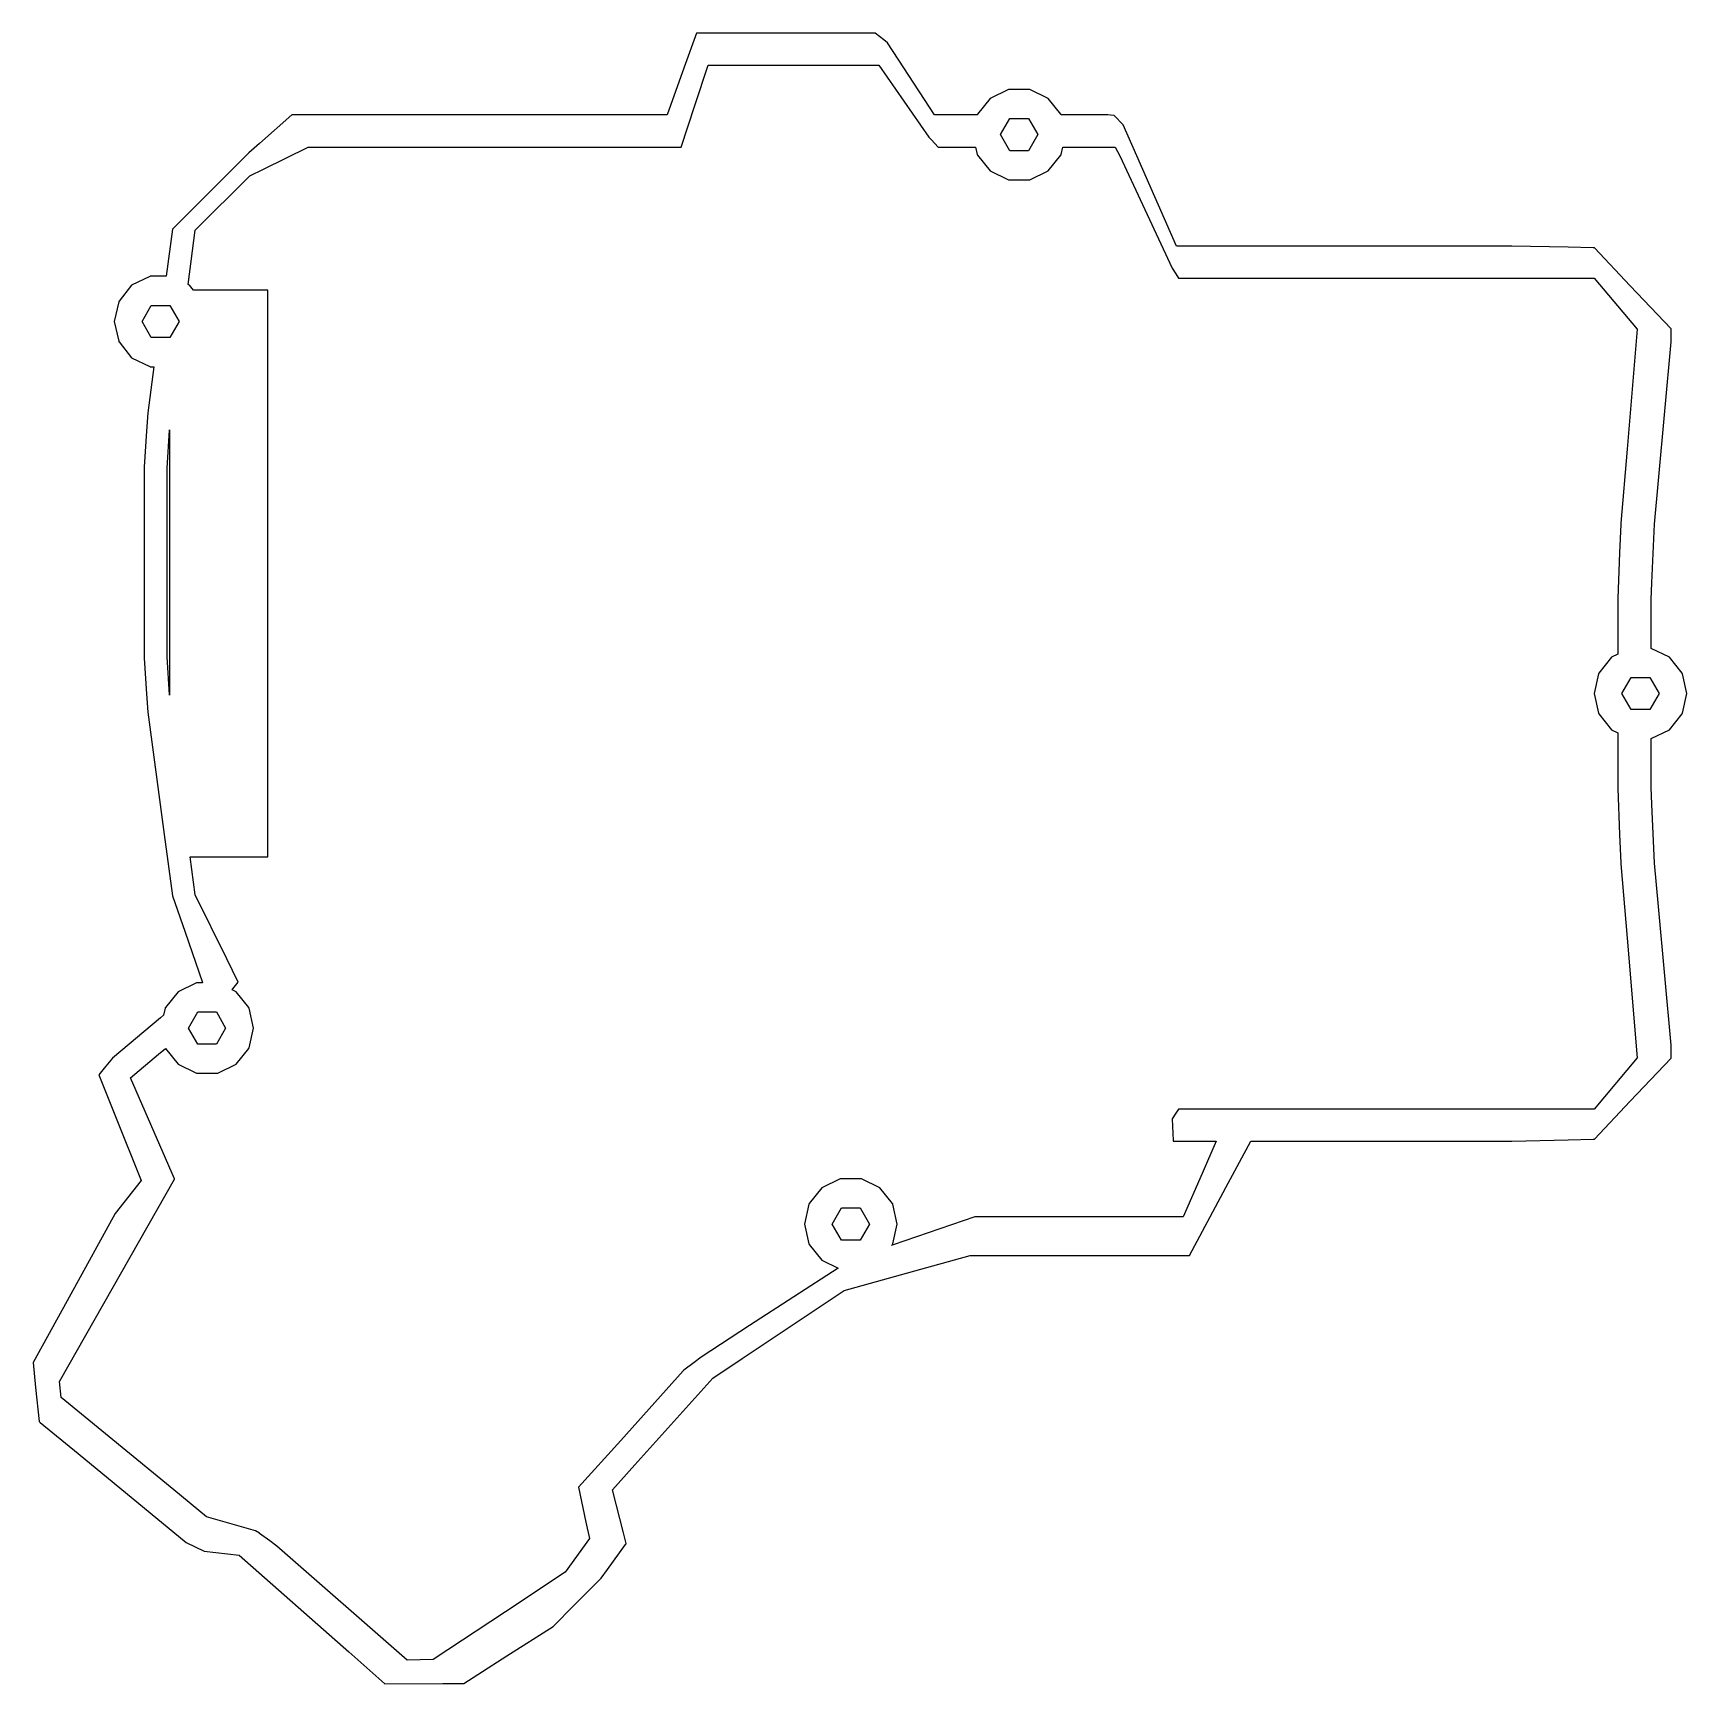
# Model space of a CAD drawing. Header units: metres. Extents: x -92 to 59, y -103 to 48.
import ezdxf

# ---------------------------------------------------------------- set-up
doc = ezdxf.new("R2010")
doc.units = ezdxf.units.M

msp = doc.modelspace()

# ---------------------------------------------------------------- linework, layer by layer
for p, q in [((-31.6384, 48.487), (-32.7619, 45.3687)), ((-31.5834, 48.487), (-31.6384, 48.487)), ((-17.1989, 48.4871), (-31.5834, 48.487)), ((-17.0717, 48.4871), (-17.1989, 48.4871)), ((-15.2877, 48.4871), (-17.0717, 48.4871)), ((-14.4831, 47.8567), (-15.2877, 48.4871)), ((-14.1314, 47.5812), (-14.4831, 47.8567)), ((-12.6479, 45.3004), (-14.1314, 47.5812)), ((-31.7951, 41.8553), (-30.574, 45.5527)), ((-30.574, 45.5527), (-22.593, 45.5527)), ((-22.593, 45.5527), (-14.9393, 45.5527)), ((-14.9393, 45.5527), (-10.3655, 38.9586)), ((-32.7619, 45.3687), (-34.3405, 40.987)), ((-12.6478, 45.3002), (-12.6479, 45.3004)), ((-9.84247, 40.9871), (-12.6478, 45.3002)), ((-4.732, 42.5098), (-5.8904, 41.0572)), ((-3.05807, 43.3159), (-4.732, 42.5098)), ((-3.02667, 43.331), (-3.05807, 43.3159)), ((-1.1339, 43.331), (-3.02667, 43.331)), ((-1.1025, 43.3159), (-1.1339, 43.331)), ((0.57143, 42.5098), (-1.1025, 43.3159)), ((1.72982, 41.0572), (0.57143, 42.5098)), ((-68.714, 40.987), (-71.6965, 38.3732)), ((-68.6927, 40.987), (-68.714, 40.987)), ((-64.0224, 40.987), (-68.6927, 40.987)), ((-53.7048, 40.987), (-64.0224, 40.987)), ((-52.5046, 40.987), (-53.7048, 40.987)), ((-52.4729, 40.987), (-52.5046, 40.987)), ((-49.9897, 40.987), (-52.4729, 40.987)), ((-43.2059, 40.987), (-49.9897, 40.987)), ((-43.1541, 40.987), (-43.2059, 40.987)), ((-34.3405, 40.987), (-43.1541, 40.987)), ((-33.0508, 38.0527), (-31.7951, 41.8553)), ((-5.92191, 40.9871), (-9.84247, 40.9871)), ((-5.91988, 40.996), (-5.92191, 40.9871)), ((-5.91212, 41.0299), (-5.91988, 40.996)), ((-5.8904, 41.0572), (-5.91212, 41.0299)), ((1.75155, 41.0299), (1.72982, 41.0572)), ((1.75931, 40.996), (1.75155, 41.0299)), ((1.76134, 40.9871), (1.75931, 40.996)), ((6.02634, 40.9871), (1.76134, 40.9871)), ((6.27762, 40.9696), (6.02634, 40.9871)), ((6.02634, 40.9871), (6.02634, 40.9871)), ((6.62215, 40.9457), (6.27762, 40.9696)), ((7.45724, 40.0812), (6.62215, 40.9457)), ((-3.78029, 39.1846), (-2.93029, 40.6569)), ((-2.93029, 40.6569), (-1.23029, 40.6569)), ((-1.23029, 40.6569), (-0.38029, 39.1846)), ((8.69777, 37.2515), (7.45724, 40.0812)), ((-71.6965, 38.3732), (-72.6669, 37.5227)), ((-71.3243, 36.0326), (-67.2088, 38.0527)), ((-67.2088, 38.0527), (-55.7173, 38.0527)), ((-55.7173, 38.0527), (-52.2516, 38.0527)), ((-52.2516, 38.0527), (-49.7655, 38.0527)), ((-49.7655, 38.0527), (-48.7547, 38.0527)), ((-48.7547, 38.0527), (-37.859, 38.0527)), ((-37.859, 38.0527), (-33.0508, 38.0527)), ((-10.3655, 38.9586), (-10.125, 38.7095)), ((-10.125, 38.7095), (-9.49054, 38.0527)), ((-9.49054, 38.0527), (-6.07496, 38.0527)), ((-6.07496, 38.0527), (-5.91988, 37.3733)), ((-2.93029, 37.7124), (-3.78029, 39.1846)), ((-0.38029, 39.1846), (-1.23029, 37.7124)), ((1.75931, 37.3733), (1.91439, 38.0527)), ((1.91439, 38.0527), (6.71136, 38.0527)), ((6.71136, 38.0527), (7.14566, 37.2407)), ((-72.6669, 37.5227), (-79.6669, 30.5227)), ((-5.91988, 37.3733), (-5.91212, 37.3393)), ((-5.91212, 37.3393), (-5.8904, 37.3121)), ((-5.8904, 37.3121), (-4.732, 35.8595)), ((-1.23029, 37.7124), (-2.93029, 37.7124)), ((0.57143, 35.8595), (1.72982, 37.3121)), ((1.72982, 37.3121), (1.75155, 37.3393)), ((1.75155, 37.3393), (1.75931, 37.3733)), ((7.14566, 37.2407), (11.9381, 26.9586)), ((12.3209, 28.987), (8.69777, 37.2515)), ((-77.5669, 30.4227), (-72.5669, 35.4227)), ((-72.5669, 35.4227), (-71.3243, 36.0326)), ((-4.732, 35.8595), (-3.05807, 35.0533)), ((-3.05807, 35.0533), (-3.02667, 35.0382)), ((-3.02667, 35.0382), (-1.1339, 35.0382)), ((-1.1339, 35.0382), (-1.1025, 35.0533)), ((-1.1025, 35.0533), (0.57143, 35.8595)), ((-79.6669, 30.5227), (-80.244, 26.2155)), ((-78.2315, 25.4619), (-77.5669, 30.4227)), ((26.9824, 28.9871), (12.3209, 28.987)), ((27.0915, 28.9871), (26.9824, 28.9871)), ((29.1562, 28.9871), (27.0915, 28.9871)), ((32.895, 28.9871), (29.1562, 28.9871)), ((32.99, 28.9871), (32.895, 28.9871)), ((33.3124, 28.9871), (32.99, 28.9871)), ((43.0414, 28.9871), (33.3124, 28.9871)), ((48.2013, 28.8666), (43.0414, 28.9871)), ((43.0414, 28.9871), (43.0414, 28.9871)), ((50.5114, 28.8126), (48.2013, 28.8666)), ((50.6118, 28.8103), (50.5114, 28.8126)), ((53.9054, 25.3365), (50.6118, 28.8103)), ((-81.7206, 26.2004), (-83.3945, 25.3943)), ((-81.6892, 26.2155), (-81.7206, 26.2004)), ((-80.244, 26.2155), (-81.6892, 26.2155)), ((11.9381, 26.9586), (12.2806, 26.43)), ((12.2806, 26.43), (12.5251, 26.0527)), ((12.5251, 26.0527), (19.6619, 26.0527)), ((19.6619, 26.0527), (29.5912, 26.0527)), ((29.5912, 26.0527), (30.7395, 26.0527)), ((30.7395, 26.0527), (33.5189, 26.0527)), ((33.5189, 26.0527), (38.1023, 26.0527)), ((38.1023, 26.0527), (50.6098, 26.0527)), ((50.6098, 26.0527), (54.5466, 21.3679)), ((-83.3945, 25.3943), (-84.5529, 23.9417)), ((-78.0911, 25.3943), (-78.2315, 25.4619)), ((-77.7379, 24.9514), (-78.0911, 25.3943)), ((-70.915, 24.9514), (-77.7379, 24.9514)), ((-70.915, -26.9514), (-70.915, 24.9514)), ((57.6385, 21.3992), (53.9054, 25.3365)), ((-84.5824, 23.8805), (-84.9958, 22.0691)), ((-84.5746, 23.9145), (-84.5824, 23.8805)), ((-84.5529, 23.9417), (-84.5746, 23.9145)), ((-82.4428, 22.0691), (-81.5928, 23.5414)), ((-81.5928, 23.5414), (-79.8928, 23.5414)), ((-79.8928, 23.5414), (-79.0428, 22.0691)), ((-84.9958, 22.0691), (-84.5824, 20.2578)), ((-81.5928, 20.5969), (-82.4428, 22.0691)), ((-79.0428, 22.0691), (-79.8928, 20.5969)), ((54.5466, 21.3679), (53.6221, 10.3926)), ((57.656, 21.3455), (57.6385, 21.3992)), ((57.6385, 20.2121), (57.6621, 21.2231)), ((57.6644, 21.3197), (57.656, 21.3455)), ((57.6621, 21.2231), (57.6622, 21.2256)), ((57.6621, 21.2231), (57.6621, 21.2231)), ((57.6621, 21.2231), (57.6621, 21.2231)), ((57.6622, 21.2256), (57.6644, 21.3197)), ((-84.5824, 20.2578), (-84.5746, 20.2238)), ((-84.5746, 20.2238), (-84.5529, 20.1966)), ((-84.5529, 20.1966), (-83.3945, 18.744)), ((-79.8928, 20.5969), (-81.5928, 20.5969)), ((56.495, 7.51626), (57.6385, 20.2121)), ((-83.3945, 18.744), (-81.7206, 17.9379)), ((-81.355, 17.9228), (-81.9187, 13.7156)), ((-81.7206, 17.9379), (-81.6892, 17.9228)), ((-81.6892, 17.9228), (-81.355, 17.9228)), ((-81.9187, 13.7156), (-82.0297, 12.0289)), ((-79.918, 12.1066), (-79.915, 12.152)), ((-79.915, 12.152), (-79.915, -12.152)), ((-82.0297, 12.0289), (-82.2455, 8.75)), ((-80.1455, 8.65), (-79.918, 12.1066)), ((53.6221, 10.3926), (53.0496, 3.59612)), ((-82.2455, 8.75), (-82.2455, -8.75)), ((-80.1455, -8.65), (-80.1455, 8.65)), ((56.1354, 3.52405), (56.495, 7.51626)), ((53.0409, 3.49279), (52.93, 0.90129)), ((53.0453, 3.54395), (53.0409, 3.49279)), ((53.0496, 3.59612), (53.0453, 3.54395)), ((55.8885, -1.87083), (56.1354, 3.52405)), ((52.93, 0.90129), (52.7502, -3.3)), ((55.8185, -3.4), (55.8885, -1.87083)), ((52.7502, -3.3), (52.7502, -8.40485)), ((55.8185, -7.8685), (55.8185, -3.4)), ((-82.2455, -8.75), (-82.0297, -12.0289)), ((-79.918, -12.1066), (-80.1455, -8.65)), ((52.1895, -8.67486), (51.0311, -10.1274)), ((52.7502, -8.40485), (52.1895, -8.67486)), ((55.819, -7.86873), (55.8185, -7.8685)), ((57.4929, -8.67486), (55.819, -7.86873)), ((58.6513, -10.1274), (57.4929, -8.67486)), ((51.0016, -10.1887), (50.5882, -12)), ((51.0094, -10.1547), (51.0016, -10.1887)), ((51.0311, -10.1274), (51.0094, -10.1547)), ((53.1412, -12), (53.9912, -10.5278)), ((53.9912, -10.5278), (55.6912, -10.5278)), ((55.6912, -10.5278), (56.5412, -12)), ((58.6731, -10.1547), (58.6513, -10.1274)), ((58.6808, -10.1887), (58.6731, -10.1547)), ((59.0942, -12), (58.6808, -10.1887)), ((-82.0297, -12.0289), (-81.9187, -13.7156)), ((-79.915, -12.152), (-79.918, -12.1066)), ((50.5882, -12), (51.0016, -13.8113)), ((53.9912, -13.4722), (53.1412, -12)), ((56.5412, -12), (55.6912, -13.4722)), ((58.6808, -13.8113), (59.0942, -12)), ((55.6912, -13.4722), (53.9912, -13.4722)), ((-81.9187, -13.7156), (-80.4175, -24.9204)), ((51.0016, -13.8113), (51.0094, -13.8453)), ((51.0094, -13.8453), (51.0311, -13.8726)), ((51.0311, -13.8726), (52.1895, -15.3251)), ((57.4929, -15.3251), (58.6513, -13.8726)), ((58.6513, -13.8726), (58.6731, -13.8453)), ((58.6731, -13.8453), (58.6808, -13.8113)), ((52.1895, -15.3251), (52.7502, -15.5952)), ((52.7502, -15.5952), (52.7502, -20.7)), ((55.8185, -16.1315), (55.819, -16.1313)), ((55.8185, -20.6), (55.8185, -16.1315)), ((55.819, -16.1313), (57.4929, -15.3251)), ((52.7502, -20.7), (52.93, -24.9013)), ((55.8885, -22.1292), (55.8185, -20.6)), ((56.1354, -27.524), (55.8885, -22.1292)), ((-80.4175, -24.9204), (-79.6669, -30.5227)), ((52.93, -24.9013), (53.0409, -27.4928)), ((-77.5669, -30.4227), (-78.032, -26.9514)), ((-78.032, -26.9514), (-70.915, -26.9514)), ((53.0409, -27.4928), (53.0453, -27.544)), ((53.0453, -27.544), (53.0496, -27.5961)), ((53.0496, -27.5961), (53.6221, -34.3926)), ((56.495, -31.5163), (56.1354, -27.524)), ((-79.6669, -30.5227), (-78.5011, -33.8532)), ((-74.6801, -36.2932), (-77.5669, -30.4227)), ((57.6385, -44.2121), (56.495, -31.5163)), ((-78.5011, -33.8532), (-76.89, -38.4556)), ((53.6221, -34.3926), (54.5466, -45.3679)), ((-73.6238, -38.4413), (-74.6801, -36.2932)), ((-79.1353, -39.3092), (-80.2937, -40.7617)), ((-77.4614, -38.503), (-79.1353, -39.3092)), ((-77.43, -38.4879), (-77.4614, -38.503)), ((-76.9285, -38.4879), (-77.43, -38.4879)), ((-76.89, -38.4556), (-76.9285, -38.4879)), ((-74.1929, -39.1353), (-74.1234, -39.0505)), ((-73.8319, -39.3092), (-74.1929, -39.1353)), ((-74.1234, -39.0505), (-73.6238, -38.4413)), ((-72.6735, -40.7617), (-73.8319, -39.3092)), ((-80.3232, -40.823), (-80.4682, -41.458)), ((-80.3154, -40.789), (-80.3232, -40.823)), ((-80.2937, -40.7617), (-80.3154, -40.789)), ((-72.6518, -40.789), (-72.6735, -40.7617)), ((-72.644, -40.823), (-72.6518, -40.789)), ((-72.2306, -42.6343), (-72.644, -40.823)), ((-80.7666, -41.7085), (-85.158, -45.3933)), ((-80.4682, -41.458), (-80.7666, -41.7085)), ((-78.1836, -42.6343), (-77.3336, -41.1621)), ((-77.3336, -41.1621), (-75.6336, -41.1621)), ((-75.6336, -41.1621), (-74.7836, -42.6343)), ((-77.3336, -44.1065), (-78.1836, -42.6343)), ((-74.7836, -42.6343), (-75.6336, -44.1065)), ((-72.644, -44.4456), (-72.2306, -42.6343)), ((-85.158, -45.3933), (-85.9187, -46.3208)), ((-85.158, -45.3933), (-85.158, -45.3933)), ((-83.5052, -47.2104), (-80.922, -45.0428)), ((-80.922, -45.0428), (-80.2896, -44.5121)), ((-80.2896, -44.5121), (-79.1353, -45.9595)), ((-75.6336, -44.1065), (-77.3336, -44.1065)), ((-73.8319, -45.9595), (-72.6735, -44.5069)), ((-72.6735, -44.5069), (-72.6518, -44.4796)), ((-72.6518, -44.4796), (-72.644, -44.4456)), ((54.5466, -45.3679), (50.6098, -50.0527)), ((53.9054, -49.3365), (57.6385, -45.3992)), ((57.6621, -45.2231), (57.6385, -44.2121)), ((57.6385, -45.3992), (57.656, -45.3455)), ((57.656, -45.3455), (57.6644, -45.3197)), ((57.6622, -45.2256), (57.6621, -45.2231)), ((57.6621, -45.2231), (57.6621, -45.2231)), ((57.6621, -45.2231), (57.6621, -45.2231)), ((57.6644, -45.3197), (57.6622, -45.2256)), ((-85.9187, -46.3208), (-86.4139, -46.9247)), ((-86.4139, -46.9247), (-84.8841, -50.739)), ((-79.1353, -45.9595), (-77.4614, -46.7656)), ((-77.4614, -46.7656), (-77.43, -46.7807)), ((-77.43, -46.7807), (-75.5372, -46.7807)), ((-75.5372, -46.7807), (-75.5058, -46.7656)), ((-75.5058, -46.7656), (-73.8319, -45.9595)), ((-79.4659, -56.4463), (-83.5052, -47.2104)), ((50.6118, -52.8103), (53.9054, -49.3365)), ((-84.8841, -50.739), (-82.5345, -56.5967)), ((12.2806, -50.43), (11.9381, -50.9586)), ((11.9381, -50.9586), (12.0007, -52.3052)), ((12.5251, -50.0527), (12.2806, -50.43)), ((19.6619, -50.0527), (12.5251, -50.0527)), ((29.5912, -50.0527), (19.6619, -50.0527)), ((30.7395, -50.0527), (29.5912, -50.0527)), ((33.5189, -50.0527), (30.7395, -50.0527)), ((38.1023, -50.0527), (33.5189, -50.0527)), ((50.6098, -50.0527), (38.1023, -50.0527)), ((12.0007, -52.3052), (12.0279, -52.8905)), ((12.0279, -52.8905), (12.0311, -52.9577)), ((12.0311, -52.9577), (12.0324, -52.987)), ((12.0324, -52.987), (12.0324, -52.987)), ((12.0324, -52.987), (12.1011, -52.987)), ((12.1011, -52.987), (15.9764, -52.9871)), ((15.9764, -52.9871), (14.6769, -55.9632)), ((16.8575, -57.2373), (19.1278, -52.9871)), ((19.1278, -52.9871), (26.9824, -52.9871)), ((26.9824, -52.9871), (27.0915, -52.9871)), ((27.0915, -52.9871), (29.1562, -52.9871)), ((29.1562, -52.9871), (32.895, -52.9871)), ((32.895, -52.9871), (32.99, -52.9871)), ((32.99, -52.9871), (33.3124, -52.9871)), ((33.3124, -52.9871), (43.0414, -52.9871)), ((43.0414, -52.9871), (48.2013, -52.8666)), ((43.0414, -52.9871), (43.0414, -52.9871)), ((48.2013, -52.8666), (50.5114, -52.8126)), ((50.5114, -52.8126), (50.6118, -52.8103)), ((14.6769, -55.9632), (12.9525, -59.9122)), ((-90.0023, -75.0113), (-79.4727, -56.477)), ((-82.5345, -56.5967), (-84.9063, -59.6325)), ((-79.4727, -56.477), (-79.4725, -56.4767)), ((-79.4725, -56.4767), (-79.4597, -56.4604)), ((-79.4725, -56.4767), (-79.4725, -56.4767)), ((-79.4597, -56.4604), (-79.4659, -56.4463)), ((-79.4597, -56.4604), (-79.4597, -56.4604)), ((-20.1529, -57.2582), (-21.3113, -58.7107)), ((-18.4789, -56.452), (-20.1529, -57.2582)), ((-18.4475, -56.4369), (-18.4789, -56.452)), ((-16.5548, -56.4369), (-18.4475, -56.4369)), ((-16.5234, -56.452), (-16.5548, -56.4369)), ((-14.8494, -57.2582), (-16.5234, -56.452)), ((-13.6911, -58.7107), (-14.8494, -57.2582)), ((13.5226, -63.4809), (16.8575, -57.2373)), ((-21.3408, -58.772), (-21.7542, -60.5833)), ((-21.333, -58.738), (-21.3408, -58.772)), ((-21.3113, -58.7107), (-21.333, -58.738)), ((-13.6693, -58.738), (-13.6911, -58.7107)), ((-13.6616, -58.772), (-13.6693, -58.738)), ((-13.2481, -60.5833), (-13.6616, -58.772)), ((-84.9063, -59.6325), (-88.9687, -67.0009)), ((-21.7542, -60.5833), (-21.3408, -62.3946)), ((-19.2012, -60.5833), (-18.3512, -59.1111)), ((-18.3512, -62.0555), (-19.2012, -60.5833)), ((-18.3512, -59.1111), (-16.6512, -59.1111)), ((-16.6512, -59.1111), (-15.8012, -60.5833)), ((-15.8012, -60.5833), (-16.6512, -62.0555)), ((-13.6616, -62.3946), (-13.2481, -60.5833)), ((-6.15245, -59.9122), (-13.6213, -62.5022)), ((6.52276, -59.9122), (-6.15245, -59.9122)), ((12.9525, -59.9122), (6.52276, -59.9122)), ((-16.6512, -62.0555), (-18.3512, -62.0555)), ((-21.3408, -62.3946), (-21.333, -62.4286)), ((-21.333, -62.4286), (-21.3113, -62.4559)), ((-21.3113, -62.4559), (-20.1529, -63.9084)), ((-13.7688, -62.5534), (-13.6911, -62.4559)), ((-13.6213, -62.5022), (-13.7688, -62.5534)), ((-13.6911, -62.4559), (-13.6693, -62.4286)), ((-13.6693, -62.4286), (-13.6616, -62.3946)), ((-9.98284, -64.4238), (-6.56861, -63.4809)), ((-6.56861, -63.4809), (2.41167, -63.4809)), ((2.41167, -63.4809), (2.46588, -63.4809)), ((2.46588, -63.4809), (13.5226, -63.4809)), ((-18.6776, -64.6189), (-26.7871, -69.8889)), ((-20.1529, -63.9084), (-18.6776, -64.6189)), ((-18.1097, -66.6683), (-9.98284, -64.4238)), ((-27.4602, -72.9065), (-18.1097, -66.6683)), ((-88.9687, -67.0009), (-92.4264, -73.2724)), ((-26.7871, -69.8889), (-31.2286, -72.7753)), ((-92.4264, -73.2724), (-92.1916, -75.5494)), ((-32.8584, -74.0386), (-38.5907, -80.405)), ((-32.8362, -74.0139), (-32.8584, -74.0386)), ((-32.8584, -74.0386), (-32.8584, -74.0386)), ((-32.8584, -74.0386), (-32.8584, -74.0386)), ((-32.8029, -73.977), (-32.8362, -74.0139)), ((-32.8362, -74.0139), (-32.8362, -74.0139)), ((-31.859, -73.2565), (-32.8029, -73.977)), ((-31.8589, -73.2564), (-31.859, -73.2565)), ((-31.2286, -72.7753), (-31.8589, -73.2564)), ((-30.1555, -74.7047), (-27.4604, -72.9067)), ((-27.4604, -72.9067), (-27.4602, -72.9065)), ((-92.1916, -75.5494), (-91.8684, -78.6839)), ((-89.8608, -76.4713), (-90.0023, -75.0113)), ((-37.3035, -82.6433), (-30.1555, -74.7047)), ((-79.5409, -84.9237), (-89.8608, -76.4713)), ((-91.8684, -78.6839), (-91.8496, -78.6993)), ((-91.8496, -78.6993), (-91.791, -78.7475)), ((-91.791, -78.7475), (-91.791, -78.7475)), ((-91.791, -78.7475), (-88.2985, -81.6157)), ((-88.2985, -81.6157), (-78.3981, -89.7464)), ((-38.5907, -80.405), (-42.4553, -84.697)), ((-39.3556, -84.9224), (-37.3035, -82.6433)), ((-42.4553, -84.697), (-42.4553, -84.697)), ((-42.4553, -84.697), (-41.7694, -87.8805)), ((-76.5307, -87.3893), (-79.5409, -84.9237)), ((-38.3418, -88.8673), (-39.3556, -84.9224)), ((-72.0506, -88.6918), (-76.5307, -87.3893)), ((-41.7694, -87.8805), (-41.4427, -89.3966)), ((-71.6899, -88.9095), (-72.0506, -88.6918)), ((-71.6768, -88.919), (-71.6899, -88.9095)), ((-70.7477, -89.594), (-71.6768, -88.919)), ((-41.4427, -89.3966), (-43.6842, -92.4819)), ((-38.088, -89.855), (-38.3418, -88.8673)), ((-78.3981, -89.7464), (-76.7492, -90.5515)), ((-76.7492, -90.5515), (-73.5317, -90.9049)), ((-73.5317, -90.9049), (-73.5317, -90.9049)), ((-73.5317, -90.9049), (-63.5013, -99.7736)), ((-70.0829, -90.077), (-70.7477, -89.594)), ((-58.1523, -100.515), (-70.0829, -90.077)), ((-39.8058, -92.2193), (-38.1373, -89.9228)), ((-38.1373, -89.9228), (-38.0979, -89.8686)), ((-38.0979, -89.8686), (-38.088, -89.855)), ((-38.0979, -89.8686), (-38.0979, -89.8686)), ((-38.088, -89.855), (-38.088, -89.855)), ((-40.3767, -93.0051), (-39.8058, -92.2193)), ((-43.6842, -92.4819), (-49.144, -96.0989)), ((-42.8605, -95.4996), (-40.3767, -93.0051)), ((-49.144, -96.0989), (-55.761, -100.483)), ((-44.7882, -97.4357), (-42.8605, -95.4996)), ((-49.007, -100.14), (-44.7882, -97.4357)), ((-63.5013, -99.7736), (-60.2115, -102.682)), ((-55.761, -100.483), (-58.1523, -100.515)), ((-55.761, -100.483), (-55.761, -100.483)), ((-52.9536, -102.67), (-49.007, -100.14)), ((-60.2115, -102.682), (-60.187, -102.704)), ((-60.187, -102.704), (-54.8923, -102.679)), ((-54.8923, -102.679), (-52.9536, -102.67))]:
    msp.add_line(p, q)

doc.saveas('drawing.dxf')
